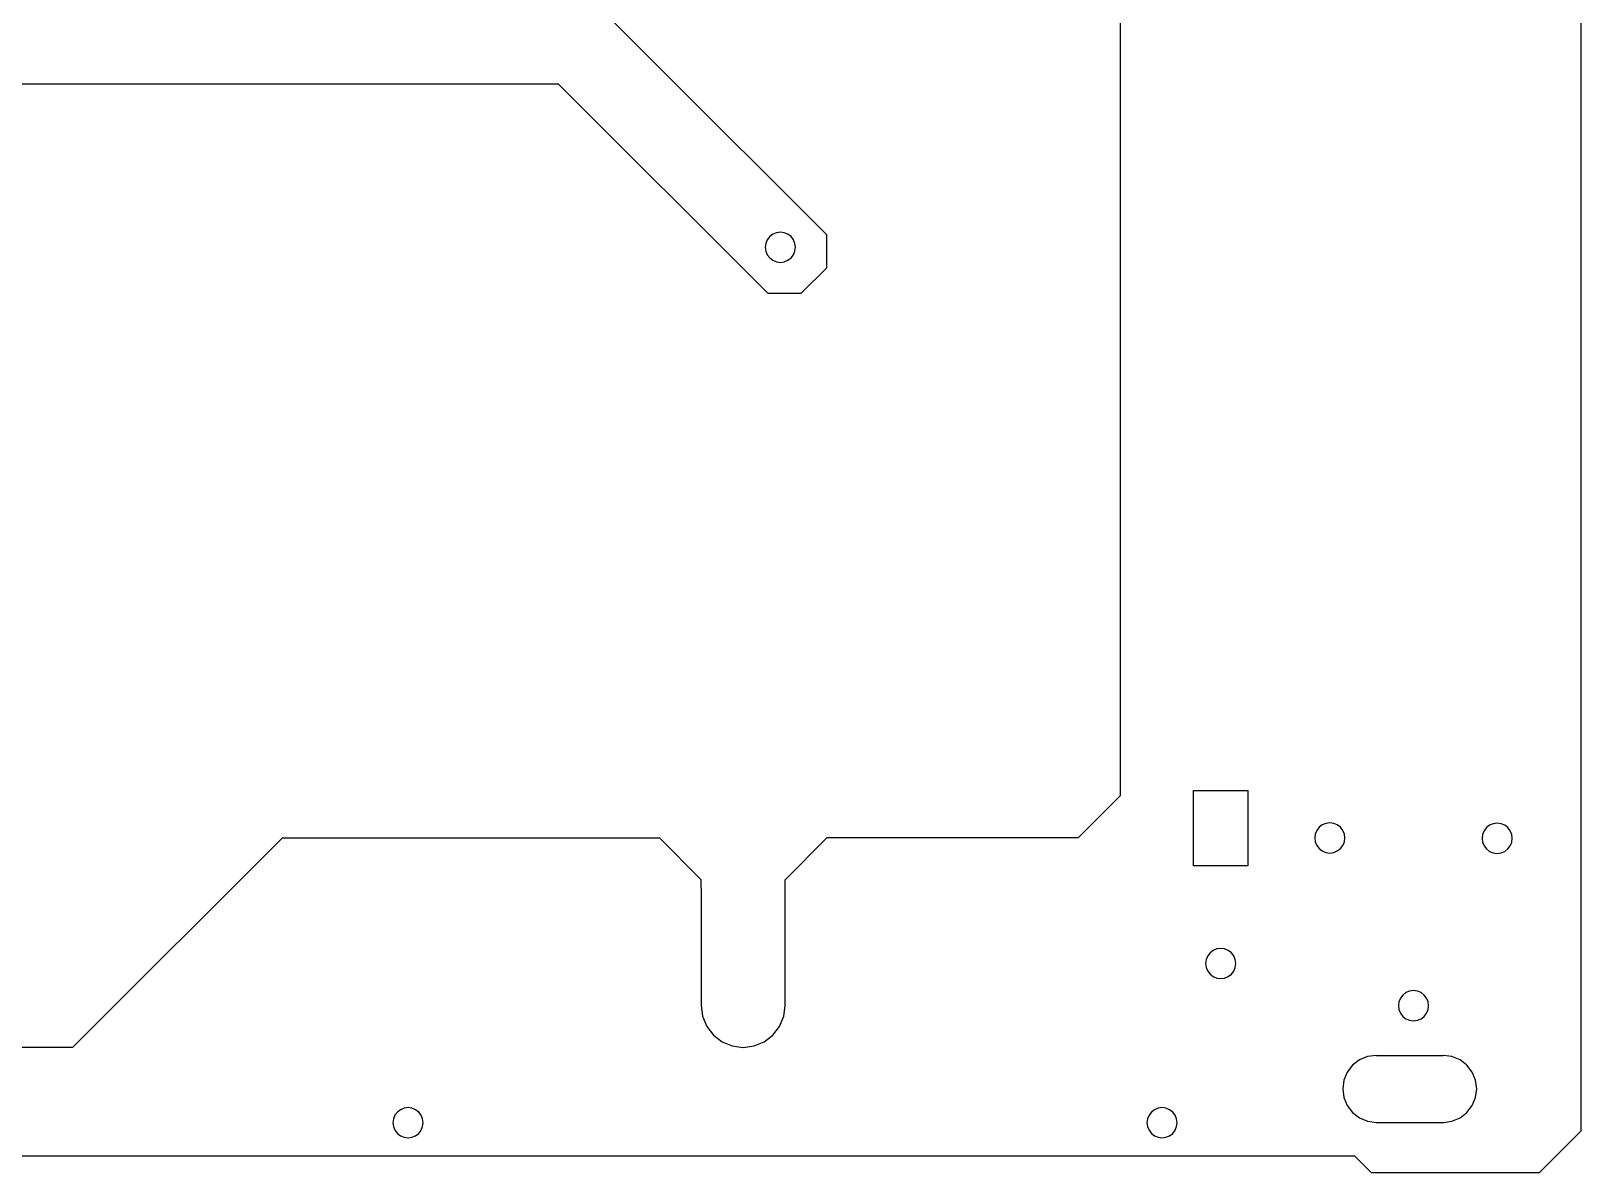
# Model space of a CAD drawing. Extents: x 23 to 722, y 14 to 384.
# Drawn here: x 208 to 393, y 13.8 to 150.1 of the extents above; entities that cross this region are included whole.
import ezdxf

# ---------------------------------------------------------------- set-up
doc = ezdxf.new("R2010")
doc.units = 0
doc.layers.get('0').update_dxf_attribs({"linetype": 'CONTINUOUS'})

msp = doc.modelspace()

# ---------------------------------------------------------------- linework, layer by layer
at = {"color": 7}
for p, q in [((393.02436, 378.807126), (393.02436, 18.807163)), ((338.024357, 338.80713), (338.024357, 58.807154)), ((282.954024, 145.807146), (262.954011, 165.807143)), ((302.954013, 125.807147), (282.954024, 145.807146)), ((114.954036, 143.807145), (270.954023, 143.807145)), ((295.954027, 118.807147), (270.954023, 143.807145)), ((296.564389, 125.85561), (296.191601, 125.569558)), ((296.998531, 126.035431), (296.564389, 125.85561)), ((297.464395, 126.096766), (296.998531, 126.035431)), ((297.930288, 126.035431), (297.464395, 126.096766)), ((298.364402, 125.85561), (297.930288, 126.035431)), ((298.737189, 125.569558), (298.364402, 125.85561)), ((302.954013, 125.807147), (302.954013, 121.807146)), ((295.725737, 124.762639), (295.66441, 124.296764)), ((295.66441, 124.296764), (295.725737, 123.830891)), ((295.905541, 125.196765), (295.725737, 124.762639)), ((296.191601, 125.569558), (295.905541, 125.196765)), ((299.02325, 125.196765), (298.737189, 125.569558)), ((299.203054, 124.762639), (299.02325, 125.196765)), ((299.264409, 124.296764), (299.203054, 124.762639)), ((299.203054, 123.830891), (299.264409, 124.296764)), ((295.725737, 123.830891), (295.905541, 123.396766)), ((295.905541, 123.396766), (296.191601, 123.023973)), ((296.191601, 123.023973), (296.564389, 122.737921)), ((296.564389, 122.737921), (296.998531, 122.5581)), ((296.998531, 122.5581), (297.464395, 122.496765)), ((297.464395, 122.496765), (297.930288, 122.5581)), ((297.930288, 122.5581), (298.364402, 122.737921)), ((298.364402, 122.737921), (298.737189, 123.023973)), ((298.737189, 123.023973), (299.02325, 123.396766)), ((299.02325, 123.396766), (299.203054, 123.830891)), ((299.954019, 118.807147), (302.954013, 121.807146)), ((295.954027, 118.807147), (298.024381, 118.807147)), ((298.024381, 118.807147), (299.954019, 118.807147)), ((346.774375, 50.457096), (346.774375, 59.457095)), ((346.774375, 59.457095), (353.274376, 59.457095)), ((353.274376, 59.457095), (353.274376, 50.457096)), ((338.024357, 58.807154), (333.024367, 53.807152)), ((362.572441, 55.536788), (362.138355, 55.356905)), ((363.038305, 55.598188), (362.572441, 55.536788)), ((363.504198, 55.536921), (363.038305, 55.598188)), ((363.93834, 55.357162), (363.504198, 55.536921)), ((383.017155, 55.553391), (382.551291, 55.491991)), ((383.483048, 55.492124), (383.017155, 55.553391)), ((213.024381, 28.807154), (238.024379, 53.807152)), ((238.024379, 53.807152), (283.024382, 53.807152)), ((288.024372, 48.807154), (283.024382, 53.807152)), ((298.024381, 48.807154), (303.024371, 53.807152)), ((313.024379, 53.807152), (303.024371, 53.807152)), ((333.024367, 53.807152), (313.024379, 53.807152)), ((361.299845, 54.263813), (361.238574, 53.797929)), ((361.238574, 53.797929), (361.299958, 53.332065)), ((361.479592, 54.697964), (361.299845, 54.263813)), ((361.765596, 55.070797), (361.479592, 54.697964)), ((362.138355, 55.356905), (361.765596, 55.070797)), ((364.311184, 55.071161), (363.93834, 55.357162)), ((364.597273, 54.69841), (364.311184, 55.071161)), ((364.777161, 54.26431), (364.597273, 54.69841)), ((364.838573, 53.798446), (364.777161, 54.26431)), ((364.777302, 53.332562), (364.838573, 53.798446)), ((381.278666, 54.219016), (381.217424, 53.753135)), ((381.217424, 53.753135), (381.278807, 53.287268)), ((381.458442, 54.65317), (381.278666, 54.219016)), ((381.744446, 55.026003), (381.458442, 54.65317)), ((382.117177, 55.312108), (381.744446, 55.026003)), ((382.551291, 55.491991), (382.117177, 55.312108)), ((383.91719, 55.312365), (383.483048, 55.492124)), ((384.290034, 55.026367), (383.91719, 55.312365)), ((384.576122, 54.653616), (384.290034, 55.026367)), ((384.756011, 54.219516), (384.576122, 54.653616)), ((384.817422, 53.753649), (384.756011, 54.219516)), ((384.756152, 53.287768), (384.817422, 53.753649)), ((361.299958, 53.332065), (361.479846, 52.897965)), ((361.479846, 52.897965), (361.765963, 52.525214)), ((361.765963, 52.525214), (362.138778, 52.239213)), ((362.138778, 52.239213), (362.572949, 52.059455)), ((362.572949, 52.059455), (363.038813, 51.998187)), ((363.038813, 51.998187), (363.504678, 52.059587)), ((363.504678, 52.059587), (363.938792, 52.23947)), ((363.938792, 52.23947), (364.311551, 52.525579)), ((364.311551, 52.525579), (364.597555, 52.898411)), ((364.597555, 52.898411), (364.777302, 53.332562)), ((381.278807, 53.287268), (381.458696, 52.853168)), ((381.458696, 52.853168), (381.744813, 52.480417)), ((381.744813, 52.480417), (382.117628, 52.194416)), ((382.117628, 52.194416), (382.551799, 52.014658)), ((382.551799, 52.014658), (383.017663, 51.953393)), ((383.017663, 51.953393), (383.483527, 52.014793)), ((383.483527, 52.014793), (383.917642, 52.194676)), ((383.917642, 52.194676), (384.290372, 52.480781)), ((384.290372, 52.480781), (384.576376, 52.853614)), ((384.576376, 52.853614), (384.756152, 53.287768)), ((353.274376, 50.457096), (346.774375, 50.457096)), ((288.024372, 47.807153), (288.024372, 48.807154)), ((298.024381, 47.807153), (298.024381, 48.807154)), ((288.024372, 47.807153), (288.024372, 33.741612)), ((298.024381, 33.741612), (298.024381, 47.807153)), ((348.286409, 39.272841), (348.225082, 38.807154)), ((348.466156, 39.706794), (348.286409, 39.272841)), ((348.752075, 40.079435), (348.466156, 39.706794)), ((349.124722, 40.365374), (348.752075, 40.079435)), ((349.558666, 40.545124), (349.124722, 40.365374)), ((350.024361, 40.606431), (349.558666, 40.545124)), ((350.490056, 40.545124), (350.024361, 40.606431)), ((350.924001, 40.365374), (350.490056, 40.545124)), ((351.296647, 40.079435), (350.924001, 40.365374)), ((351.582595, 39.706794), (351.296647, 40.079435)), ((351.762342, 39.272841), (351.582595, 39.706794)), ((351.823641, 38.807154), (351.762342, 39.272841)), ((348.225082, 38.807154), (348.286409, 38.341468)), ((348.286409, 38.341468), (348.466156, 37.907514)), ((348.466156, 37.907514), (348.752075, 37.534874)), ((348.752075, 37.534874), (349.124722, 37.248935)), ((349.124722, 37.248935), (349.558666, 37.069187)), ((349.558666, 37.069187), (350.024361, 37.007878)), ((350.024361, 37.007878), (350.490056, 37.069187)), ((350.490056, 37.069187), (350.924001, 37.248935)), ((350.924001, 37.248935), (351.296647, 37.534874)), ((351.296647, 37.534874), (351.582595, 37.907514)), ((351.582595, 37.907514), (351.762342, 38.341468)), ((351.762342, 38.341468), (351.823641, 38.807154)), ((372.12778, 35.333264), (371.755021, 35.047158)), ((372.561866, 35.513147), (372.12778, 35.333264)), ((373.02773, 35.574547), (372.561866, 35.513147)), ((373.493623, 35.513282), (373.02773, 35.574547)), ((373.927765, 35.333524), (373.493623, 35.513282)), ((374.300609, 35.047522), (373.927765, 35.333524)), ((288.024372, 33.741612), (288.186396, 32.510827)), ((297.862329, 32.510827), (298.024381, 33.741612)), ((371.28927, 34.240172), (371.227999, 33.774291)), ((371.227999, 33.774291), (371.289382, 33.308424)), ((371.469017, 34.674326), (371.28927, 34.240172)), ((371.289382, 33.308424), (371.469271, 32.874324)), ((371.755021, 35.047158), (371.469017, 34.674326)), ((374.586698, 34.674772), (374.300609, 35.047522)), ((374.766586, 34.240672), (374.586698, 34.674772)), ((374.586952, 32.87477), (374.766727, 33.308923)), ((374.827998, 33.774805), (374.766586, 34.240672)), ((374.766727, 33.308923), (374.827998, 33.774805)), ((288.186396, 32.510827), (288.686776, 31.30284)), ((297.361977, 31.30284), (297.862329, 32.510827)), ((371.469271, 32.874324), (371.755388, 32.501573)), ((371.755388, 32.501573), (372.128203, 32.215575)), ((372.128203, 32.215575), (372.562374, 32.035816)), ((372.562374, 32.035816), (373.028238, 31.974549)), ((373.028238, 31.974549), (373.494102, 32.035949)), ((373.494102, 32.035949), (373.928217, 32.215832)), ((373.928217, 32.215832), (374.300976, 32.501937)), ((374.300976, 32.501937), (374.586952, 32.87477)), ((288.686776, 31.30284), (289.482728, 30.265521)), ((289.482728, 30.265521), (290.520064, 29.469555)), ((295.52869, 29.469555), (296.565997, 30.265521)), ((296.565997, 30.265521), (297.361977, 31.30284)), ((203.024382, 28.807154), (213.024381, 28.807154)), ((290.520064, 29.469555), (291.728031, 28.969192)), ((291.728031, 28.969192), (293.024362, 28.798527)), ((293.024362, 28.798527), (294.320694, 28.969192)), ((294.320694, 28.969192), (295.52869, 29.469555)), ((368.588346, 27.843975), (367.553071, 27.707679)), ((368.588346, 27.843975), (376.584323, 27.843975)), ((377.619599, 27.707679), (376.584323, 27.843975)), ((365.759915, 26.672403), (365.124266, 25.843976)), ((366.58835, 27.308078), (365.759915, 26.672403)), ((367.553071, 27.707679), (366.58835, 27.308078)), ((378.584319, 27.308078), (377.619599, 27.707679)), ((379.412754, 26.672403), (378.584319, 27.308078)), ((380.048431, 25.843976), (379.412754, 26.672403)), ((364.72464, 24.879253), (364.588354, 23.843978)), ((365.124266, 25.843976), (364.72464, 24.879253)), ((380.44803, 24.879253), (380.048431, 25.843976)), ((380.584315, 23.843978), (380.44803, 24.879253)), ((364.588354, 23.843978), (364.72464, 22.808699)), ((364.72464, 22.808699), (365.124266, 21.843976)), ((380.048431, 21.843976), (380.44803, 22.808699)), ((380.44803, 22.808699), (380.584315, 23.843978)), ((251.465534, 20.707157), (251.285714, 20.273031)), ((251.751586, 21.079947), (251.465534, 20.707157)), ((252.124379, 21.366002), (251.751586, 21.079947)), ((252.558505, 21.545822), (252.124379, 21.366002)), ((253.024378, 21.607155), (252.558505, 21.545822)), ((253.490253, 21.545822), (253.024378, 21.607155)), ((253.924379, 21.366002), (253.490253, 21.545822)), ((254.297172, 21.079947), (253.924379, 21.366002)), ((254.583224, 20.707157), (254.297172, 21.079947)), ((254.763044, 20.273031), (254.583224, 20.707157)), ((341.465521, 20.707157), (341.285689, 20.273031)), ((341.751581, 21.079947), (341.465521, 20.707157)), ((342.124369, 21.366002), (341.751581, 21.079947)), ((342.558483, 21.545822), (342.124369, 21.366002)), ((343.024375, 21.607155), (342.558483, 21.545822)), ((343.49024, 21.545822), (343.024375, 21.607155)), ((343.924354, 21.366002), (343.49024, 21.545822)), ((344.297169, 21.079947), (343.924354, 21.366002)), ((344.583202, 20.707157), (344.297169, 21.079947)), ((344.763034, 20.273031), (344.583202, 20.707157)), ((365.124266, 21.843976), (365.759915, 21.015549)), ((365.759915, 21.015549), (366.58835, 20.379875)), ((366.58835, 20.379875), (367.553071, 19.980273)), ((377.619599, 19.980273), (378.584319, 20.379875)), ((378.584319, 20.379875), (379.412754, 21.015549)), ((379.412754, 21.015549), (380.048431, 21.843976)), ((251.285714, 20.273031), (251.224378, 19.807161)), ((251.224378, 19.807161), (251.285714, 19.341269)), ((251.285714, 19.341269), (251.465534, 18.907155)), ((251.465534, 18.907155), (251.751586, 18.534367)), ((251.751586, 18.534367), (252.124379, 18.248307)), ((253.924379, 18.248307), (254.297172, 18.534367)), ((254.297172, 18.534367), (254.583224, 18.907155)), ((254.583224, 18.907155), (254.763044, 19.341269)), ((254.82438, 19.807161), (254.763044, 20.273031)), ((254.763044, 19.341269), (254.82438, 19.807161)), ((341.285689, 20.273031), (341.224362, 19.807161)), ((341.224362, 19.807161), (341.285689, 19.341269)), ((341.285689, 19.341269), (341.465521, 18.907155)), ((341.465521, 18.907155), (341.751581, 18.534367)), ((341.751581, 18.534367), (342.124369, 18.248307)), ((343.924354, 18.248307), (344.297169, 18.534367)), ((344.297169, 18.534367), (344.583202, 18.907155)), ((344.583202, 18.907155), (344.763034, 19.341269)), ((344.82436, 19.807161), (344.763034, 20.273031)), ((344.763034, 19.341269), (344.82436, 19.807161)), ((367.553071, 19.980273), (368.588346, 19.843977)), ((368.588346, 19.843977), (372.74469, 19.843977)), ((372.74469, 19.843977), (373.024372, 19.807161)), ((372.74469, 19.843977), (373.304054, 19.843977)), ((373.024372, 19.807161), (373.304054, 19.843977)), ((373.304054, 19.843977), (376.651181, 19.843977)), ((376.651181, 19.843977), (377.619599, 19.980273)), ((393.02436, 18.807163), (388.02437, 13.807131)), ((252.124379, 18.248307), (252.558505, 18.068475)), ((252.558505, 18.068475), (253.024378, 18.007148)), ((253.024378, 18.007148), (253.490253, 18.068475)), ((253.490253, 18.068475), (253.924379, 18.248307)), ((342.124369, 18.248307), (342.558483, 18.068475)), ((342.558483, 18.068475), (343.024375, 18.007148)), ((343.024375, 18.007148), (343.49024, 18.068475)), ((343.49024, 18.068475), (343.924354, 18.248307)), ((366.024358, 15.807141), (50.024394, 15.807141)), ((368.024354, 13.807131), (366.024358, 15.807141)), ((388.02437, 13.807131), (368.024354, 13.807131))]:
    msp.add_line(p, q, dxfattribs=at)

doc.saveas('drawing.dxf')
